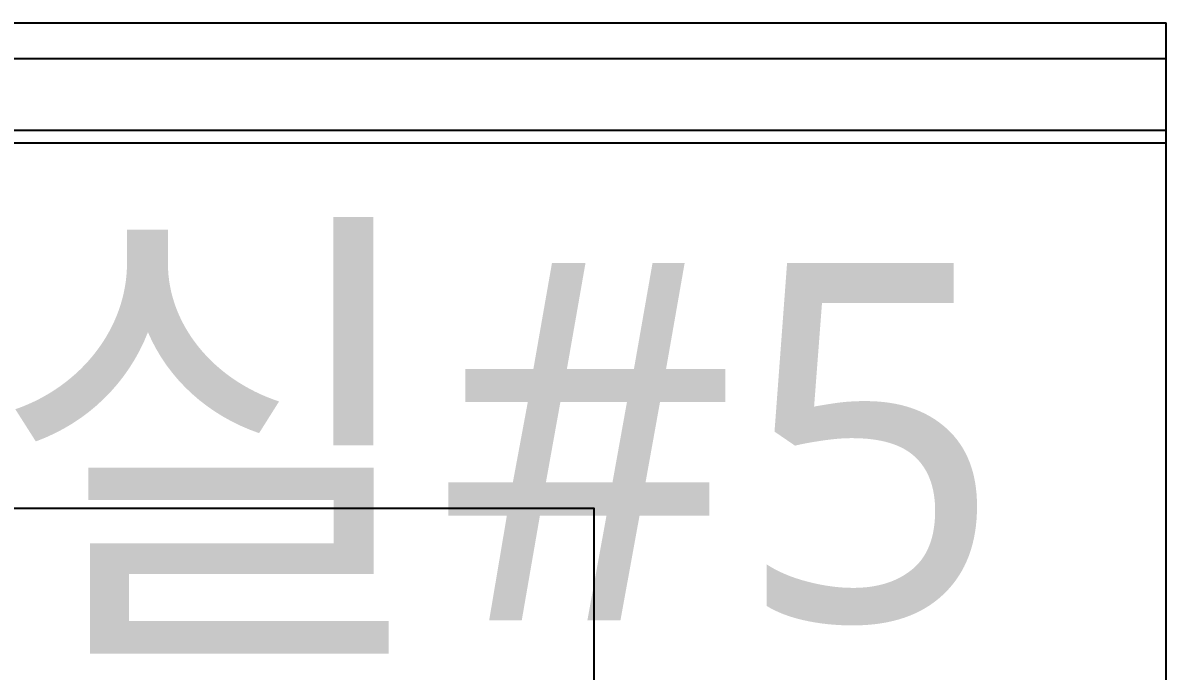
# Model space of a CAD drawing. Header units: millimetres. Extents: x -105683 to 94728, y -31127 to 151123.
# Drawn here: x 43476 to 45075, y 67789 to 68695 of the extents above; entities that cross this region are included whole.
import ezdxf
from ezdxf.enums import TextEntityAlignment as Align

# ---------------------------------------------------------------- set-up
doc = ezdxf.new("R2010")
doc.units = ezdxf.units.MM
doc.layers.add('e-plan', color=9, linetype='Continuous')
doc.styles.add('USUN', font='malgun_0.ttf')

# ---------------------------------------------------------------- blocks, each defined once
blk = doc.blocks.new('Xref-지하1층')
at = {"layer": 'e-plan', "linetype": 'Continuous'}
for p, q in [((45600, 80600), (48600, 80600)), ((48600, 75100), (48600, 80600)), ((45600, 80550), (48600, 80550)), ((45600, 80450), (48600, 80450)), ((48600, 80432), (45600, 80432))]:
    blk.add_line(p, q, dxfattribs=at)
at = {"layer": 'e-plan'}
blk.add_lwpolyline([(47800, 76420), (47800, 79920.8), (46320.1, 79920.8), (46320.1, 78487.8)], dxfattribs=at)
at = {"layer": 'e-plan', "style": 'USUN'}
blk.add_text('계단실#5', height=500, dxfattribs=at).set_placement((47034.8, 80014.4), align=Align.MIDDLE_CENTER)

msp = doc.modelspace()

# ---------------------------------------------------------------- block references
at = {"layer": 'e-plan'}
msp.add_blockref('Xref-지하1층', (-3525, -11905), dxfattribs=at)

doc.saveas('drawing.dxf')
